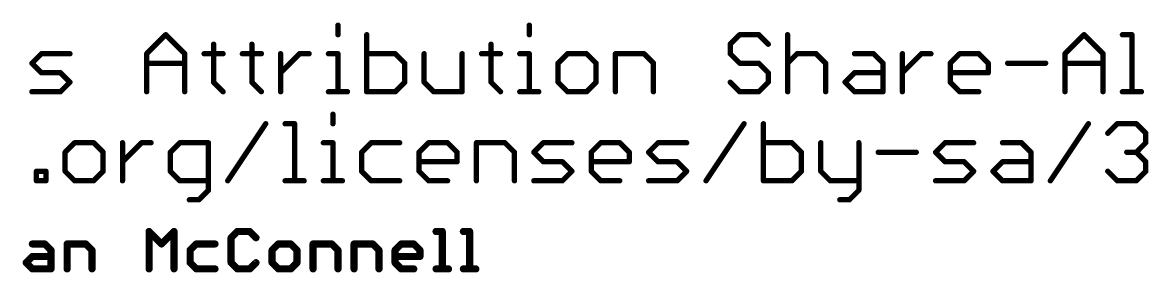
# Model space of a CAD drawing. Extents: x -29 to 78, y -15 to 21.
# Drawn here: x 23.53 to 55.65, y -13.97 to -6.84 of the extents above; entities that cross this region are included whole.
import ezdxf

# ---------------------------------------------------------------- set-up
doc = ezdxf.new("R2010")
doc.units = 0
doc.layers.add('27', color=253, linetype='CONTINUOUS')

msp = doc.modelspace()

# ---------------------------------------------------------------- linework, layer by layer
at = {"layer": '27'}
for points, const_width in [([(32.5307, -6.9156), (32.5307, -7.1868)], 0.1524), ([(37.9879, -6.9156), (37.9879, -7.1868)], 0.1524), ([(27.0752, -7.7291), (27.6176, -7.1868)], 0.1524), ([(27.6176, -7.1868), (28.1599, -7.7291)], 0.1524), ([(28.9836, -7.458), (28.9836, -8.5426)], 0.1524), ([(30.075, -7.458), (30.075, -8.5426)], 0.1524), ([(33.351, -7.1868), (33.351, -8.8138)], 0.1524), ([(36.8965, -7.458), (36.8965, -8.5426)], 0.1524), ([(43.9908, -7.1868), (43.7197, -7.458)], 0.1524), ([(43.7197, -7.458), (43.7197, -7.7291)], 0.1524), ([(44.5331, -7.1868), (43.9908, -7.1868)], 0.1524), ([(44.8043, -7.458), (44.5331, -7.1868)], 0.1524), ([(45.3568, -7.1868), (45.3568, -8.8138)], 0.1524), ([(53.2697, -7.7291), (53.8121, -7.1868)], 0.1524), ([(53.8121, -7.1868), (54.3544, -7.7291)], 0.1524), ([(54.9069, -7.1868), (55.1781, -7.1868)], 0.1524), ([(55.1781, -7.1868), (55.1781, -8.8138)], 0.1524), ([(23.8009, -8.0003), (24.0721, -7.7291)], 0.1524), ([(24.0721, -7.7291), (24.8856, -7.7291)], 0.1524), ([(27.0752, -8.8138), (27.0752, -7.7291)], 0.1524), ([(28.1599, -7.7291), (28.1599, -8.8138)], 0.1524), ([(28.7124, -7.7291), (29.2547, -7.7291)], 0.1524), ([(29.8038, -7.7291), (30.3462, -7.7291)], 0.1524), ([(30.8953, -8.8138), (30.8953, -7.7291)], 0.1524), ([(30.8953, -8.2715), (31.4376, -7.7291)], 0.1524), ([(31.4376, -7.7291), (31.7088, -7.7291)], 0.1524), ([(32.2596, -7.7291), (32.5307, -7.7291)], 0.1524), ([(32.5307, -7.7291), (32.5307, -8.8138)], 0.1524), ([(34.1645, -7.7291), (33.351, -7.7291)], 0.1524), ([(34.4357, -8.0003), (34.1645, -7.7291)], 0.1524), ([(34.9882, -7.7291), (34.9882, -8.5426)], 0.1524), ([(36.0728, -8.8138), (36.0728, -7.7291)], 0.1524), ([(36.6253, -7.7291), (37.1676, -7.7291)], 0.1524), ([(37.7167, -7.7291), (37.9879, -7.7291)], 0.1524), ([(37.9879, -7.7291), (37.9879, -8.8138)], 0.1524), ([(39.0793, -7.7291), (38.8082, -8.0003)], 0.1524), ([(39.6217, -7.7291), (39.0793, -7.7291)], 0.1524), ([(39.8928, -8.0003), (39.6217, -7.7291)], 0.1524), ([(40.4453, -8.8138), (40.4453, -7.7291)], 0.1524), ([(40.4453, -7.7291), (41.2588, -7.7291)], 0.1524), ([(41.2588, -7.7291), (41.53, -8.0003)], 0.1524), ([(43.7197, -7.7291), (43.9908, -8.0003)], 0.1524), ([(45.3568, -8.0003), (45.628, -7.7291)], 0.1524), ([(45.628, -7.7291), (46.1703, -7.7291)], 0.1524), ([(46.1703, -7.7291), (46.4415, -8.0003)], 0.1524), ([(47.2651, -7.7291), (47.8075, -7.7291)], 0.1524), ([(47.8075, -7.7291), (48.0786, -8.0003)], 0.1524), ([(48.6311, -8.8138), (48.6311, -7.7291)], 0.1524), ([(48.6311, -8.2715), (49.1735, -7.7291)], 0.1524), ([(49.1735, -7.7291), (49.4446, -7.7291)], 0.1524), ([(49.9954, -8.0003), (50.2666, -7.7291)], 0.1524), ([(50.2666, -7.7291), (50.8089, -7.7291)], 0.1524), ([(50.8089, -7.7291), (51.0801, -8.0003)], 0.1524), ([(53.2697, -8.8138), (53.2697, -7.7291)], 0.1524), ([(54.3544, -7.7291), (54.3544, -8.8138)], 0.1524), ([(24.0721, -8.2715), (23.8009, -8.0003)], 0.1524), ([(27.0752, -8.0003), (28.1599, -8.0003)], 0.1524), ([(34.4357, -8.5426), (34.4357, -8.0003)], 0.1524), ([(38.8082, -8.0003), (38.8082, -8.5426)], 0.1524), ([(39.8928, -8.5426), (39.8928, -8.0003)], 0.1524), ([(41.53, -8.0003), (41.53, -8.8138)], 0.1524), ([(43.9908, -8.0003), (44.5331, -8.0003)], 0.1524), ([(44.5331, -8.0003), (44.8043, -8.2715)], 0.1524), ([(46.4415, -8.0003), (46.4415, -8.8138)], 0.1524), ([(48.0786, -8.0003), (48.0786, -8.8138)], 0.1524), ([(49.9954, -8.5426), (49.9954, -8.0003)], 0.1524), ([(51.0801, -8.0003), (51.0801, -8.2715)], 0.1524), ([(51.6326, -8.0003), (52.7172, -8.0003)], 0.1524), ([(53.2697, -8.0003), (54.3544, -8.0003)], 0.1524), ([(24.6144, -8.2715), (24.0721, -8.2715)], 0.1524), ([(24.8856, -8.5426), (24.6144, -8.2715)], 0.1524), ([(44.8043, -8.2715), (44.8043, -8.5426)], 0.1524), ([(46.994, -8.5426), (47.2651, -8.2715)], 0.1524), ([(47.2651, -8.2715), (48.0786, -8.2715)], 0.1524), ([(51.0801, -8.2715), (49.9954, -8.2715)], 0.1524), ([(24.6144, -8.8138), (24.8856, -8.5426)], 0.1524), ([(28.9836, -8.5426), (29.2547, -8.8138)], 0.1524), ([(30.075, -8.5426), (30.3462, -8.8138)], 0.1524), ([(34.1645, -8.8138), (34.4357, -8.5426)], 0.1524), ([(34.9882, -8.5426), (35.2593, -8.8138)], 0.1524), ([(36.8965, -8.5426), (37.1676, -8.8138)], 0.1524), ([(38.8082, -8.5426), (39.0793, -8.8138)], 0.1524), ([(39.6217, -8.8138), (39.8928, -8.5426)], 0.1524), ([(43.9908, -8.8138), (43.7197, -8.5426)], 0.1524), ([(44.8043, -8.5426), (44.5331, -8.8138)], 0.1524), ([(47.2651, -8.8138), (46.994, -8.5426)], 0.1524), ([(50.2666, -8.8138), (49.9954, -8.5426)], 0.1524), ([(23.8009, -8.8138), (24.6144, -8.8138)], 0.1524), ([(32.2596, -8.8138), (32.8019, -8.8138)], 0.1524), ([(33.351, -8.8138), (34.1645, -8.8138)], 0.1524), ([(35.2593, -8.8138), (36.0728, -8.8138)], 0.1524), ([(37.7167, -8.8138), (38.2591, -8.8138)], 0.1524), ([(39.0793, -8.8138), (39.6217, -8.8138)], 0.1524), ([(44.5331, -8.8138), (43.9908, -8.8138)], 0.1524), ([(48.0786, -8.8138), (47.2651, -8.8138)], 0.1524), ([(50.8089, -8.8138), (50.2666, -8.8138)], 0.1524), ([(54.9069, -8.8138), (55.4492, -8.8138)], 0.1524), ([(32.3863, -9.4556), (32.3863, -9.7268)], 0.1524), ([(29.3865, -11.3538), (30.4712, -9.7268)], 0.1524), ([(31.0237, -9.7268), (31.2948, -9.7268)], 0.1524), ([(31.2948, -9.7268), (31.2948, -11.3538)], 0.1524), ([(43.0295, -11.3538), (44.1141, -9.7268)], 0.1524), ([(44.6666, -9.7268), (44.6666, -11.3538)], 0.1524), ([(52.8524, -11.3538), (53.9371, -9.7268)], 0.1524), ([(54.4896, -9.998), (54.7607, -9.7268)], 0.1524), ([(54.7607, -9.7268), (55.3031, -9.7268)], 0.1524), ([(55.3031, -9.7268), (55.5742, -9.998)], 0.1524), ([(55.5742, -9.998), (55.5742, -10.2691)], 0.1524), ([(25.0191, -10.2691), (24.7479, -10.5403)], 0.1524), ([(25.5614, -10.2691), (25.0191, -10.2691)], 0.1524), ([(25.8326, -10.5403), (25.5614, -10.2691)], 0.1524), ([(26.3851, -11.3538), (26.3851, -10.2691)], 0.1524), ([(26.3851, -10.8115), (26.9274, -10.2691)], 0.1524), ([(26.9274, -10.2691), (27.1986, -10.2691)], 0.1524), ([(28.0205, -10.2691), (27.7494, -10.5403)], 0.1524), ([(28.834, -10.2691), (28.0205, -10.2691)], 0.1524), ([(28.834, -11.625), (28.834, -10.2691)], 0.1524), ([(32.1151, -10.2691), (32.3863, -10.2691)], 0.1524), ([(32.3863, -10.2691), (32.3863, -11.3538)], 0.1524), ([(33.4777, -10.2691), (33.2065, -10.5403)], 0.1524), ([(34.2912, -10.2691), (33.4777, -10.2691)], 0.1524), ([(34.8437, -10.5403), (35.1149, -10.2691)], 0.1524), ([(35.1149, -10.2691), (35.6572, -10.2691)], 0.1524), ([(35.6572, -10.2691), (35.9284, -10.5403)], 0.1524), ([(36.4809, -11.3538), (36.4809, -10.2691)], 0.1524), ([(36.4809, -10.2691), (37.2944, -10.2691)], 0.1524), ([(37.2944, -10.2691), (37.5655, -10.5403)], 0.1524), ([(38.118, -10.5403), (38.3892, -10.2691)], 0.1524), ([(38.3892, -10.2691), (39.2027, -10.2691)], 0.1524), ([(39.7552, -10.5403), (40.0263, -10.2691)], 0.1524), ([(40.0263, -10.2691), (40.5687, -10.2691)], 0.1524), ([(40.5687, -10.2691), (40.8398, -10.5403)], 0.1524), ([(41.3923, -10.5403), (41.6635, -10.2691)], 0.1524), ([(41.6635, -10.2691), (42.477, -10.2691)], 0.1524), ([(45.4801, -10.2691), (44.6666, -10.2691)], 0.1524), ([(45.7513, -10.5403), (45.4801, -10.2691)], 0.1524), ([(46.3038, -10.2691), (46.3038, -11.0826)], 0.1524), ([(47.3885, -10.2691), (47.3885, -11.625)], 0.1524), ([(49.5781, -10.5403), (49.8493, -10.2691)], 0.1524), ([(49.8493, -10.2691), (50.6628, -10.2691)], 0.1524), ([(51.4864, -10.2691), (52.0288, -10.2691)], 0.1524), ([(52.0288, -10.2691), (52.2999, -10.5403)], 0.1524), ([(55.5742, -10.2691), (55.3031, -10.5403)], 0.1524), ([(24.7479, -10.5403), (24.7479, -11.0826)], 0.1524), ([(25.8326, -11.0826), (25.8326, -10.5403)], 0.1524), ([(27.7494, -10.5403), (27.7494, -11.0826)], 0.1524), ([(33.2065, -10.5403), (33.2065, -11.0826)], 0.1524), ([(34.8437, -11.0826), (34.8437, -10.5403)], 0.1524), ([(35.9284, -10.5403), (35.9284, -10.8115)], 0.1524), ([(37.5655, -10.5403), (37.5655, -11.3538)], 0.1524), ([(38.3892, -10.8115), (38.118, -10.5403)], 0.1524), ([(39.7552, -11.0826), (39.7552, -10.5403)], 0.1524), ([(40.8398, -10.5403), (40.8398, -10.8115)], 0.1524), ([(41.6635, -10.8115), (41.3923, -10.5403)], 0.1524), ([(45.7513, -11.0826), (45.7513, -10.5403)], 0.1524), ([(47.941, -10.5403), (49.0256, -10.5403)], 0.1524), ([(49.8493, -10.8115), (49.5781, -10.5403)], 0.1524), ([(52.2999, -10.5403), (52.2999, -11.3538)], 0.1524), ([(55.3031, -10.5403), (55.0319, -10.5403)], 0.1524), ([(55.3031, -10.5403), (55.5742, -10.8115)], 0.1524), ([(35.9284, -10.8115), (34.8437, -10.8115)], 0.1524), ([(38.9315, -10.8115), (38.3892, -10.8115)], 0.1524), ([(39.2027, -11.0826), (38.9315, -10.8115)], 0.1524), ([(40.8398, -10.8115), (39.7552, -10.8115)], 0.1524), ([(42.2058, -10.8115), (41.6635, -10.8115)], 0.1524), ([(42.477, -11.0826), (42.2058, -10.8115)], 0.1524), ([(50.3916, -10.8115), (49.8493, -10.8115)], 0.1524), ([(50.6628, -11.0826), (50.3916, -10.8115)], 0.1524), ([(51.2153, -11.0826), (51.4864, -10.8115)], 0.1524), ([(51.4864, -10.8115), (52.2999, -10.8115)], 0.1524), ([(55.5742, -10.8115), (55.5742, -11.0826)], 0.1524), ([(23.9293, -11.3538), (23.9293, -11.0826)], 0.1524), ([(23.9293, -11.0826), (24.2005, -11.0826)], 0.1524), ([(24.2005, -11.0826), (24.2005, -11.3538)], 0.1524), ([(24.7479, -11.0826), (25.0191, -11.3538)], 0.1524), ([(25.5614, -11.3538), (25.8326, -11.0826)], 0.1524), ([(27.7494, -11.0826), (28.0205, -11.3538)], 0.1524), ([(33.2065, -11.0826), (33.4777, -11.3538)], 0.1524), ([(35.1149, -11.3538), (34.8437, -11.0826)], 0.1524), ([(38.9315, -11.3538), (39.2027, -11.0826)], 0.1524), ([(40.0263, -11.3538), (39.7552, -11.0826)], 0.1524), ([(42.2058, -11.3538), (42.477, -11.0826)], 0.1524), ([(45.4801, -11.3538), (45.7513, -11.0826)], 0.1524), ([(46.3038, -11.0826), (46.575, -11.3538)], 0.1524), ([(50.3916, -11.3538), (50.6628, -11.0826)], 0.1524), ([(51.4864, -11.3538), (51.2153, -11.0826)], 0.1524), ([(54.7607, -11.3538), (54.4896, -11.0826)], 0.1524), ([(55.5742, -11.0826), (55.3031, -11.3538)], 0.1524), ([(24.2005, -11.3538), (23.9293, -11.3538)], 0.1524), ([(25.0191, -11.3538), (25.5614, -11.3538)], 0.1524), ([(28.0205, -11.3538), (28.834, -11.3538)], 0.1524), ([(28.5629, -11.8961), (28.834, -11.625)], 0.1524), ([(31.0237, -11.3538), (31.566, -11.3538)], 0.1524), ([(32.1151, -11.3538), (32.6574, -11.3538)], 0.1524), ([(33.4777, -11.3538), (34.2912, -11.3538)], 0.1524), ([(35.6572, -11.3538), (35.1149, -11.3538)], 0.1524), ([(38.118, -11.3538), (38.9315, -11.3538)], 0.1524), ([(40.5687, -11.3538), (40.0263, -11.3538)], 0.1524), ([(41.3923, -11.3538), (42.2058, -11.3538)], 0.1524), ([(44.6666, -11.3538), (45.4801, -11.3538)], 0.1524), ([(46.575, -11.3538), (47.3885, -11.3538)], 0.1524), ([(47.3885, -11.625), (47.1173, -11.8961)], 0.1524), ([(49.5781, -11.3538), (50.3916, -11.3538)], 0.1524), ([(52.2999, -11.3538), (51.4864, -11.3538)], 0.1524), ([(55.3031, -11.3538), (54.7607, -11.3538)], 0.1524), ([(28.2917, -11.8961), (28.5629, -11.8961)], 0.1524), ([(47.1173, -11.8961), (46.8461, -11.8961)], 0.1524), ([(27.1425, -13.8684), (27.1425, -12.8007)], 0.2032), ([(27.1425, -12.8007), (27.4984, -13.1566)], 0.2032), ([(27.4984, -13.1566), (27.8543, -12.8007)], 0.2032), ([(27.8543, -12.8007), (27.8543, -13.8684)], 0.2032), ([(29.6592, -12.8007), (29.4813, -12.9786)], 0.2032), ([(30.0151, -12.8007), (29.6592, -12.8007)], 0.2032), ([(30.1931, -12.9786), (30.0151, -12.8007)], 0.2032), ([(35.3283, -12.8007), (35.5062, -12.8007)], 0.2032), ([(35.5062, -12.8007), (35.5062, -13.8684)], 0.2032), ([(36.1079, -12.8007), (36.2858, -12.8007)], 0.2032), ([(36.2858, -12.8007), (36.2858, -13.8684)], 0.2032), ([(23.8122, -13.1566), (24.1681, -13.1566)], 0.2032), ([(24.1681, -13.1566), (24.3461, -13.3345)], 0.2032), ([(24.8037, -13.8684), (24.8037, -13.1566)], 0.2032), ([(24.8037, -13.1566), (25.3375, -13.1566)], 0.2032), ([(25.3375, -13.1566), (25.5155, -13.3345)], 0.2032), ([(28.4898, -13.1566), (28.3119, -13.3345)], 0.2032), ([(29.0237, -13.1566), (28.4898, -13.1566)], 0.2032), ([(29.4813, -12.9786), (29.4813, -13.6905)], 0.2032), ([(30.8286, -13.1566), (30.6507, -13.3345)], 0.2032), ([(31.1845, -13.1566), (30.8286, -13.1566)], 0.2032), ([(31.3625, -13.3345), (31.1845, -13.1566)], 0.2032), ([(31.8201, -13.8684), (31.8201, -13.1566)], 0.2032), ([(31.8201, -13.1566), (32.3539, -13.1566)], 0.2032), ([(32.3539, -13.1566), (32.5319, -13.3345)], 0.2032), ([(32.9895, -13.8684), (32.9895, -13.1566)], 0.2032), ([(32.9895, -13.1566), (33.5233, -13.1566)], 0.2032), ([(33.5233, -13.1566), (33.7013, -13.3345)], 0.2032), ([(34.1589, -13.3345), (34.3368, -13.1566)], 0.2032), ([(34.3368, -13.1566), (34.6927, -13.1566)], 0.2032), ([(34.6927, -13.1566), (34.8707, -13.3345)], 0.2032), ([(23.6343, -13.6905), (23.8122, -13.5125)], 0.2032), ([(23.8122, -13.5125), (24.3461, -13.5125)], 0.2032), ([(24.3461, -13.3345), (24.3461, -13.8684)], 0.2032), ([(25.5155, -13.3345), (25.5155, -13.8684)], 0.2032), ([(28.3119, -13.3345), (28.3119, -13.6905)], 0.2032), ([(30.6507, -13.3345), (30.6507, -13.6905)], 0.2032), ([(31.3625, -13.6905), (31.3625, -13.3345)], 0.2032), ([(32.5319, -13.3345), (32.5319, -13.8684)], 0.2032), ([(33.7013, -13.3345), (33.7013, -13.8684)], 0.2032), ([(34.1589, -13.6905), (34.1589, -13.3345)], 0.2032), ([(34.8707, -13.5125), (34.1589, -13.5125)], 0.2032), ([(34.8707, -13.3345), (34.8707, -13.5125)], 0.2032), ([(23.8122, -13.8684), (23.6343, -13.6905)], 0.2032), ([(24.3461, -13.8684), (23.8122, -13.8684)], 0.2032), ([(28.3119, -13.6905), (28.4898, -13.8684)], 0.2032), ([(28.4898, -13.8684), (29.0237, -13.8684)], 0.2032), ([(29.4813, -13.6905), (29.6592, -13.8684)], 0.2032), ([(29.6592, -13.8684), (30.0151, -13.8684)], 0.2032), ([(30.0151, -13.8684), (30.1931, -13.6905)], 0.2032), ([(30.6507, -13.6905), (30.8286, -13.8684)], 0.2032), ([(30.8286, -13.8684), (31.1845, -13.8684)], 0.2032), ([(31.1845, -13.8684), (31.3625, -13.6905)], 0.2032), ([(34.3368, -13.8684), (34.1589, -13.6905)], 0.2032), ([(34.6927, -13.8684), (34.3368, -13.8684)], 0.2032), ([(35.3283, -13.8684), (35.6842, -13.8684)], 0.2032), ([(36.1079, -13.8684), (36.4638, -13.8684)], 0.2032)]:
    msp.add_lwpolyline(points, dxfattribs=dict(at, const_width=const_width))
for points, const_width in [([(32.5688, -6.9156, 1), (32.4926, -6.9156)], 0.0762), ([(38.026, -6.9156, 1), (37.9498, -6.9156)], 0.0762), ([(27.6445, -7.1599, 1), (27.5906, -7.2138)], 0.0762), ([(27.6445, -7.2138, 1), (27.5906, -7.1599)], 0.0762), ([(29.0217, -7.458, 1), (28.9455, -7.458)], 0.0762), ([(30.1131, -7.458, 1), (30.0369, -7.458)], 0.0762), ([(32.4926, -7.1868, 1), (32.5688, -7.1868)], 0.0762), ([(33.3891, -7.1868, 1), (33.3129, -7.1868)], 0.0762), ([(36.9346, -7.458, 1), (36.8584, -7.458)], 0.0762), ([(37.9498, -7.1868, 1), (38.026, -7.1868)], 0.0762), ([(43.7578, -7.458, 1), (43.6816, -7.458)], 0.0762), ([(43.9908, -7.1487, 1), (43.9908, -7.2249)], 0.0762), ([(44.0178, -7.2138, 1), (43.9639, -7.1599)], 0.0762), ([(44.5601, -7.1599, 1), (44.5062, -7.2138)], 0.0762), ([(44.5331, -7.2249, 1), (44.5331, -7.1487)], 0.0762), ([(45.3949, -7.1868, 1), (45.3187, -7.1868)], 0.0762), ([(53.839, -7.1599, 1), (53.7851, -7.2138)], 0.0762), ([(53.839, -7.2138, 1), (53.7851, -7.1599)], 0.0762), ([(54.9069, -7.1487, 1), (54.9069, -7.2249)], 0.0762), ([(55.2162, -7.1868, 1), (55.14, -7.1868)], 0.0762), ([(55.1781, -7.2249, 1), (55.1781, -7.1487)], 0.0762), ([(24.0721, -7.691, 1), (24.0721, -7.7672)], 0.0762), ([(24.099, -7.7561, 1), (24.0451, -7.7022)], 0.0762), ([(24.8856, -7.7672, 1), (24.8856, -7.691)], 0.0762), ([(27.1133, -7.7291, 1), (27.0371, -7.7291)], 0.0762), ([(27.0483, -7.7022, 1), (27.1022, -7.7561)], 0.0762), ([(28.198, -7.7291, 1), (28.1218, -7.7291)], 0.0762), ([(28.1329, -7.7561, 1), (28.1868, -7.7022)], 0.0762), ([(28.7124, -7.691, 1), (28.7124, -7.7672)], 0.0762), ([(29.2547, -7.7672, 1), (29.2547, -7.691)], 0.0762), ([(29.8038, -7.691, 1), (29.8038, -7.7672)], 0.0762), ([(30.3462, -7.7672, 1), (30.3462, -7.691)], 0.0762), ([(30.9334, -7.7291, 1), (30.8572, -7.7291)], 0.0762), ([(31.4376, -7.691, 1), (31.4376, -7.7672)], 0.0762), ([(31.4645, -7.7561, 1), (31.4106, -7.7022)], 0.0762), ([(31.7088, -7.7672, 1), (31.7088, -7.691)], 0.0762), ([(32.2596, -7.691, 1), (32.2596, -7.7672)], 0.0762), ([(32.5688, -7.7291, 1), (32.4926, -7.7291)], 0.0762), ([(32.5307, -7.7672, 1), (32.5307, -7.691)], 0.0762), ([(33.351, -7.691, 1), (33.351, -7.7672)], 0.0762), ([(34.1914, -7.7022, 1), (34.1375, -7.7561)], 0.0762), ([(34.1645, -7.7672, 1), (34.1645, -7.691)], 0.0762), ([(35.0263, -7.7291, 1), (34.9501, -7.7291)], 0.0762), ([(36.1109, -7.7291, 1), (36.0347, -7.7291)], 0.0762), ([(36.6253, -7.691, 1), (36.6253, -7.7672)], 0.0762), ([(37.1676, -7.7672, 1), (37.1676, -7.691)], 0.0762), ([(37.7167, -7.691, 1), (37.7167, -7.7672)], 0.0762), ([(38.026, -7.7291, 1), (37.9498, -7.7291)], 0.0762), ([(37.9879, -7.7672, 1), (37.9879, -7.691)], 0.0762), ([(39.0793, -7.691, 1), (39.0793, -7.7672)], 0.0762), ([(39.1063, -7.7561, 1), (39.0524, -7.7022)], 0.0762), ([(39.6486, -7.7022, 1), (39.5947, -7.7561)], 0.0762), ([(39.6217, -7.7672, 1), (39.6217, -7.691)], 0.0762), ([(40.4834, -7.7291, 1), (40.4072, -7.7291)], 0.0762), ([(40.4453, -7.691, 1), (40.4453, -7.7672)], 0.0762), ([(41.2858, -7.7022, 1), (41.2319, -7.7561)], 0.0762), ([(41.2588, -7.7672, 1), (41.2588, -7.691)], 0.0762), ([(43.6927, -7.431, 1), (43.7466, -7.4849)], 0.0762), ([(43.7466, -7.7022, 1), (43.6927, -7.7561)], 0.0762), ([(43.6816, -7.7291, 1), (43.7578, -7.7291)], 0.0762), ([(44.7774, -7.4849, 1), (44.8313, -7.431)], 0.0762), ([(45.628, -7.691, 1), (45.628, -7.7672)], 0.0762), ([(45.6549, -7.7561, 1), (45.601, -7.7022)], 0.0762), ([(46.1972, -7.7022, 1), (46.1434, -7.7561)], 0.0762), ([(46.1703, -7.7672, 1), (46.1703, -7.691)], 0.0762), ([(47.2651, -7.691, 1), (47.2651, -7.7672)], 0.0762), ([(47.8344, -7.7022, 1), (47.7805, -7.7561)], 0.0762), ([(47.8075, -7.7672, 1), (47.8075, -7.691)], 0.0762), ([(48.6692, -7.7291, 1), (48.593, -7.7291)], 0.0762), ([(49.1735, -7.691, 1), (49.1735, -7.7672)], 0.0762), ([(49.2004, -7.7561, 1), (49.1465, -7.7022)], 0.0762), ([(49.4446, -7.7672, 1), (49.4446, -7.691)], 0.0762), ([(50.2666, -7.691, 1), (50.2666, -7.7672)], 0.0762), ([(50.2935, -7.7561, 1), (50.2396, -7.7022)], 0.0762), ([(50.8359, -7.7022, 1), (50.782, -7.7561)], 0.0762), ([(50.8089, -7.7672, 1), (50.8089, -7.691)], 0.0762), ([(53.3078, -7.7291, 1), (53.2316, -7.7291)], 0.0762), ([(53.2428, -7.7022, 1), (53.2967, -7.7561)], 0.0762), ([(54.3925, -7.7291, 1), (54.3163, -7.7291)], 0.0762), ([(54.3274, -7.7561, 1), (54.3813, -7.7022)], 0.0762), ([(23.8279, -7.9734, 1), (23.774, -8.0272)], 0.0762), ([(23.774, -7.9734, 1), (23.8279, -8.0272)], 0.0762), ([(27.0752, -7.9622, 1), (27.0752, -8.0384)], 0.0762), ([(28.1599, -8.0384, 1), (28.1599, -7.9622)], 0.0762), ([(34.4738, -8.0003, 1), (34.3976, -8.0003)], 0.0762), ([(34.4087, -8.0272, 1), (34.4626, -7.9734)], 0.0762), ([(38.8463, -8.0003, 1), (38.7701, -8.0003)], 0.0762), ([(38.7812, -7.9734, 1), (38.8351, -8.0272)], 0.0762), ([(39.9309, -8.0003, 1), (39.8547, -8.0003)], 0.0762), ([(39.8659, -8.0272, 1), (39.9198, -7.9734)], 0.0762), ([(41.5681, -8.0003, 1), (41.4919, -8.0003)], 0.0762), ([(41.5031, -8.0272, 1), (41.5569, -7.9734)], 0.0762), ([(43.9908, -7.9622, 1), (43.9908, -8.0384)], 0.0762), ([(43.9639, -8.0272, 1), (44.0178, -7.9734)], 0.0762), ([(44.5601, -7.9734, 1), (44.5062, -8.0272)], 0.0762), ([(44.5331, -8.0384, 1), (44.5331, -7.9622)], 0.0762), ([(45.3299, -7.9734, 1), (45.3838, -8.0272)], 0.0762), ([(46.4796, -8.0003, 1), (46.4034, -8.0003)], 0.0762), ([(46.4145, -8.0272, 1), (46.4684, -7.9734)], 0.0762), ([(48.1167, -8.0003, 1), (48.0405, -8.0003)], 0.0762), ([(48.0517, -8.0272, 1), (48.1056, -7.9734)], 0.0762), ([(50.0335, -8.0003, 1), (49.9573, -8.0003)], 0.0762), ([(49.9685, -7.9734, 1), (50.0224, -8.0272)], 0.0762), ([(51.1182, -8.0003, 1), (51.042, -8.0003)], 0.0762), ([(51.0531, -8.0272, 1), (51.107, -7.9734)], 0.0762), ([(51.6326, -7.9622, 1), (51.6326, -8.0384)], 0.0762), ([(52.7172, -8.0384, 1), (52.7172, -7.9622)], 0.0762), ([(53.2697, -7.9622, 1), (53.2697, -8.0384)], 0.0762), ([(54.3544, -8.0384, 1), (54.3544, -7.9622)], 0.0762), ([(24.0721, -8.2334, 1), (24.0721, -8.3096)], 0.0762), ([(24.0451, -8.2984, 1), (24.099, -8.2445)], 0.0762), ([(24.6414, -8.2445, 1), (24.5875, -8.2984)], 0.0762), ([(24.6144, -8.3096, 1), (24.6144, -8.2334)], 0.0762), ([(30.8683, -8.2445, 1), (30.9222, -8.2984)], 0.0762), ([(44.8424, -8.2715, 1), (44.7662, -8.2715)], 0.0762), ([(44.7774, -8.2984, 1), (44.8313, -8.2445)], 0.0762), ([(47.2651, -8.2334, 1), (47.2651, -8.3096)], 0.0762), ([(47.2921, -8.2984, 1), (47.2382, -8.2445)], 0.0762), ([(48.0786, -8.3096, 1), (48.0786, -8.2334)], 0.0762), ([(48.6042, -8.2445, 1), (48.6581, -8.2984)], 0.0762), ([(49.9954, -8.2334, 1), (49.9954, -8.3096)], 0.0762), ([(51.042, -8.2715, 1), (51.1182, -8.2715)], 0.0762), ([(51.0801, -8.3096, 1), (51.0801, -8.2334)], 0.0762), ([(24.9125, -8.5696, 1), (24.8586, -8.5157)], 0.0762), ([(24.8586, -8.5696, 1), (24.9125, -8.5157)], 0.0762), ([(29.0105, -8.5157, 1), (28.9566, -8.5696)], 0.0762), ([(28.9455, -8.5426, 1), (29.0217, -8.5426)], 0.0762), ([(30.1019, -8.5157, 1), (30.048, -8.5696)], 0.0762), ([(30.0369, -8.5426, 1), (30.1131, -8.5426)], 0.0762), ([(34.3976, -8.5426, 1), (34.4738, -8.5426)], 0.0762), ([(34.4626, -8.5696, 1), (34.4087, -8.5157)], 0.0762), ([(35.0151, -8.5157, 1), (34.9612, -8.5696)], 0.0762), ([(34.9501, -8.5426, 1), (35.0263, -8.5426)], 0.0762), ([(36.9234, -8.5157, 1), (36.8695, -8.5696)], 0.0762), ([(36.8584, -8.5426, 1), (36.9346, -8.5426)], 0.0762), ([(38.8351, -8.5157, 1), (38.7812, -8.5696)], 0.0762), ([(38.7701, -8.5426, 1), (38.8463, -8.5426)], 0.0762), ([(39.8547, -8.5426, 1), (39.9309, -8.5426)], 0.0762), ([(39.9198, -8.5696, 1), (39.8659, -8.5157)], 0.0762), ([(43.7466, -8.5157, 1), (43.6927, -8.5696)], 0.0762), ([(44.7662, -8.5426, 1), (44.8424, -8.5426)], 0.0762), ([(44.8313, -8.5696, 1), (44.7774, -8.5157)], 0.0762), ([(47.0209, -8.5157, 1), (46.967, -8.5696)], 0.0762), ([(46.967, -8.5157, 1), (47.0209, -8.5696)], 0.0762), ([(50.0224, -8.5157, 1), (49.9685, -8.5696)], 0.0762), ([(49.9573, -8.5426, 1), (50.0335, -8.5426)], 0.0762), ([(23.8009, -8.7757, 1), (23.8009, -8.8519)], 0.0762), ([(24.5875, -8.7869, 1), (24.6414, -8.8407)], 0.0762), ([(24.6144, -8.8519, 1), (24.6144, -8.7757)], 0.0762), ([(27.0371, -8.8138, 1), (27.1133, -8.8138)], 0.0762), ([(28.1218, -8.8138, 1), (28.198, -8.8138)], 0.0762), ([(29.2278, -8.8407, 1), (29.2817, -8.7869)], 0.0762), ([(30.3192, -8.8407, 1), (30.3731, -8.7869)], 0.0762), ([(30.8572, -8.8138, 1), (30.9334, -8.8138)], 0.0762), ([(32.2596, -8.7757, 1), (32.2596, -8.8519)], 0.0762), ([(32.4926, -8.8138, 1), (32.5688, -8.8138)], 0.0762), ([(32.8019, -8.8519, 1), (32.8019, -8.7757)], 0.0762), ([(33.351, -8.7757, 1), (33.351, -8.8519)], 0.0762), ([(33.3129, -8.8138, 1), (33.3891, -8.8138)], 0.0762), ([(34.1376, -8.7869, 1), (34.1914, -8.8407)], 0.0762), ([(34.1645, -8.8519, 1), (34.1645, -8.7757)], 0.0762), ([(35.2593, -8.7757, 1), (35.2593, -8.8519)], 0.0762), ([(35.2324, -8.8407, 1), (35.2863, -8.7869)], 0.0762), ([(36.0347, -8.8138, 1), (36.1109, -8.8138)], 0.0762), ([(36.0728, -8.8519, 1), (36.0728, -8.7757)], 0.0762), ([(37.1407, -8.8407, 1), (37.1946, -8.7869)], 0.0762), ([(37.7167, -8.7757, 1), (37.7167, -8.8519)], 0.0762), ([(37.9498, -8.8138, 1), (38.026, -8.8138)], 0.0762), ([(38.2591, -8.8519, 1), (38.2591, -8.7757)], 0.0762), ([(39.0793, -8.7757, 1), (39.0793, -8.8519)], 0.0762), ([(39.0524, -8.8407, 1), (39.1063, -8.7869)], 0.0762), ([(39.5947, -8.7869, 1), (39.6486, -8.8407)], 0.0762), ([(39.6217, -8.8519, 1), (39.6217, -8.7757)], 0.0762), ([(40.4072, -8.8138, 1), (40.4834, -8.8138)], 0.0762), ([(41.4919, -8.8138, 1), (41.5681, -8.8138)], 0.0762), ([(43.9908, -8.7757, 1), (43.9908, -8.8519)], 0.0762), ([(43.9639, -8.8407, 1), (44.0178, -8.7869)], 0.0762), ([(44.5062, -8.7869, 1), (44.5601, -8.8407)], 0.0762), ([(44.5331, -8.8519, 1), (44.5331, -8.7757)], 0.0762), ([(45.3187, -8.8138, 1), (45.3949, -8.8138)], 0.0762), ([(46.4034, -8.8138, 1), (46.4796, -8.8138)], 0.0762), ([(47.2651, -8.7757, 1), (47.2651, -8.8519)], 0.0762), ([(47.2382, -8.8407, 1), (47.2921, -8.7869)], 0.0762), ([(48.0405, -8.8138, 1), (48.1167, -8.8138)], 0.0762), ([(48.0786, -8.8519, 1), (48.0786, -8.7757)], 0.0762), ([(48.593, -8.8138, 1), (48.6692, -8.8138)], 0.0762), ([(50.2666, -8.7757, 1), (50.2666, -8.8519)], 0.0762), ([(50.2396, -8.8407, 1), (50.2935, -8.7869)], 0.0762), ([(50.8089, -8.8519, 1), (50.8089, -8.7757)], 0.0762), ([(53.2316, -8.8138, 1), (53.3078, -8.8138)], 0.0762), ([(54.3163, -8.8138, 1), (54.3925, -8.8138)], 0.0762), ([(54.9069, -8.7757, 1), (54.9069, -8.8519)], 0.0762), ([(55.14, -8.8138, 1), (55.2162, -8.8138)], 0.0762), ([(55.4492, -8.8519, 1), (55.4492, -8.7757)], 0.0762), ([(32.4244, -9.4556, 1), (32.3482, -9.4556)], 0.0762), ([(30.5029, -9.7479, 1), (30.4395, -9.7057)], 0.0762), ([(31.0237, -9.6887, 1), (31.0237, -9.7649)], 0.0762), ([(31.3329, -9.7268, 1), (31.2567, -9.7268)], 0.0762), ([(31.2948, -9.7649, 1), (31.2948, -9.6887)], 0.0762), ([(32.3482, -9.7268, 1), (32.4244, -9.7268)], 0.0762), ([(44.1458, -9.7479, 1), (44.0824, -9.7057)], 0.0762), ([(44.7047, -9.7268, 1), (44.6285, -9.7268)], 0.0762), ([(53.9688, -9.7479, 1), (53.9054, -9.7057)], 0.0762), ([(54.4626, -9.971, 1), (54.5165, -10.0249)], 0.0762), ([(54.7607, -9.6887, 1), (54.7607, -9.7649)], 0.0762), ([(54.7877, -9.7538, 1), (54.7338, -9.6999)], 0.0762), ([(55.33, -9.6999, 1), (55.2761, -9.7538)], 0.0762), ([(55.3031, -9.7649, 1), (55.3031, -9.6887)], 0.0762), ([(55.6123, -9.998, 1), (55.5361, -9.998)], 0.0762), ([(55.5473, -10.0249, 1), (55.6012, -9.971)], 0.0762), ([(25.0191, -10.231, 1), (25.0191, -10.3072)], 0.0762), ([(25.046, -10.2961, 1), (24.9921, -10.2422)], 0.0762), ([(25.5883, -10.2422, 1), (25.5345, -10.2961)], 0.0762), ([(25.5614, -10.3072, 1), (25.5614, -10.231)], 0.0762), ([(26.4232, -10.2691, 1), (26.347, -10.2691)], 0.0762), ([(26.9274, -10.231, 1), (26.9274, -10.3072)], 0.0762), ([(26.9543, -10.2961, 1), (26.9004, -10.2422)], 0.0762), ([(27.1986, -10.3072, 1), (27.1986, -10.231)], 0.0762), ([(28.0205, -10.231, 1), (28.0205, -10.3072)], 0.0762), ([(28.0475, -10.2961, 1), (27.9936, -10.2422)], 0.0762), ([(28.8721, -10.2691, 1), (28.7959, -10.2691)], 0.0762), ([(28.834, -10.3072, 1), (28.834, -10.231)], 0.0762), ([(32.1151, -10.231, 1), (32.1151, -10.3072)], 0.0762), ([(32.4244, -10.2691, 1), (32.3482, -10.2691)], 0.0762), ([(32.3863, -10.3072, 1), (32.3863, -10.231)], 0.0762), ([(33.4777, -10.231, 1), (33.4777, -10.3072)], 0.0762), ([(33.5046, -10.2961, 1), (33.4508, -10.2422)], 0.0762), ([(34.2912, -10.3072, 1), (34.2912, -10.231)], 0.0762), ([(35.1149, -10.231, 1), (35.1149, -10.3072)], 0.0762), ([(35.1418, -10.2961, 1), (35.0879, -10.2422)], 0.0762), ([(35.6841, -10.2422, 1), (35.6303, -10.2961)], 0.0762), ([(35.6572, -10.3072, 1), (35.6572, -10.231)], 0.0762), ([(36.519, -10.2691, 1), (36.4428, -10.2691)], 0.0762), ([(36.4809, -10.231, 1), (36.4809, -10.3072)], 0.0762), ([(37.3213, -10.2422, 1), (37.2674, -10.2961)], 0.0762), ([(37.2944, -10.3072, 1), (37.2944, -10.231)], 0.0762), ([(38.3892, -10.231, 1), (38.3892, -10.3072)], 0.0762), ([(38.4161, -10.2961, 1), (38.3622, -10.2422)], 0.0762), ([(39.2027, -10.3072, 1), (39.2027, -10.231)], 0.0762), ([(40.0263, -10.231, 1), (40.0263, -10.3072)], 0.0762), ([(40.0533, -10.2961, 1), (39.9994, -10.2422)], 0.0762), ([(40.5956, -10.2422, 1), (40.5417, -10.2961)], 0.0762), ([(40.5687, -10.3072, 1), (40.5687, -10.231)], 0.0762), ([(41.6635, -10.231, 1), (41.6635, -10.3072)], 0.0762), ([(41.6904, -10.2961, 1), (41.6365, -10.2422)], 0.0762), ([(42.477, -10.3072, 1), (42.477, -10.231)], 0.0762), ([(44.6666, -10.231, 1), (44.6666, -10.3072)], 0.0762), ([(45.5071, -10.2422, 1), (45.4532, -10.2961)], 0.0762), ([(45.4801, -10.3072, 1), (45.4801, -10.231)], 0.0762), ([(46.3419, -10.2691, 1), (46.2657, -10.2691)], 0.0762), ([(47.4266, -10.2691, 1), (47.3504, -10.2691)], 0.0762), ([(49.8493, -10.231, 1), (49.8493, -10.3072)], 0.0762), ([(49.8762, -10.2961, 1), (49.8223, -10.2422)], 0.0762), ([(50.6628, -10.3072, 1), (50.6628, -10.231)], 0.0762), ([(51.4864, -10.231, 1), (51.4864, -10.3072)], 0.0762), ([(52.0557, -10.2422, 1), (52.0018, -10.2961)], 0.0762), ([(52.0288, -10.3072, 1), (52.0288, -10.231)], 0.0762), ([(55.5361, -10.2691, 1), (55.6123, -10.2691)], 0.0762), ([(55.6012, -10.2961, 1), (55.5473, -10.2422)], 0.0762), ([(24.786, -10.5403, 1), (24.7098, -10.5403)], 0.0762), ([(24.721, -10.5134, 1), (24.7748, -10.5672)], 0.0762), ([(25.8707, -10.5403, 1), (25.7945, -10.5403)], 0.0762), ([(25.8056, -10.5672, 1), (25.8595, -10.5134)], 0.0762), ([(27.7875, -10.5403, 1), (27.7113, -10.5403)], 0.0762), ([(27.7224, -10.5134, 1), (27.7763, -10.5672)], 0.0762), ([(33.2446, -10.5403, 1), (33.1684, -10.5403)], 0.0762), ([(33.1796, -10.5134, 1), (33.2335, -10.5672)], 0.0762), ([(34.8818, -10.5403, 1), (34.8056, -10.5403)], 0.0762), ([(34.8168, -10.5134, 1), (34.8706, -10.5672)], 0.0762), ([(35.9665, -10.5403, 1), (35.8903, -10.5403)], 0.0762), ([(35.9014, -10.5672, 1), (35.9553, -10.5134)], 0.0762), ([(37.6036, -10.5403, 1), (37.5274, -10.5403)], 0.0762), ([(37.5386, -10.5672, 1), (37.5925, -10.5134)], 0.0762), ([(38.145, -10.5134, 1), (38.0911, -10.5672)], 0.0762), ([(38.0911, -10.5134, 1), (38.145, -10.5672)], 0.0762), ([(39.7933, -10.5403, 1), (39.7171, -10.5403)], 0.0762), ([(39.7282, -10.5134, 1), (39.7821, -10.5672)], 0.0762), ([(40.8779, -10.5403, 1), (40.8017, -10.5403)], 0.0762), ([(40.8129, -10.5672, 1), (40.8668, -10.5134)], 0.0762), ([(41.4193, -10.5134, 1), (41.3654, -10.5672)], 0.0762), ([(41.3654, -10.5134, 1), (41.4193, -10.5672)], 0.0762), ([(45.7894, -10.5403, 1), (45.7132, -10.5403)], 0.0762), ([(45.7244, -10.5672, 1), (45.7782, -10.5134)], 0.0762), ([(47.941, -10.5022, 1), (47.941, -10.5784)], 0.0762), ([(49.0256, -10.5784, 1), (49.0256, -10.5022)], 0.0762), ([(49.605, -10.5134, 1), (49.5512, -10.5672)], 0.0762), ([(49.5512, -10.5134, 1), (49.605, -10.5672)], 0.0762), ([(52.338, -10.5403, 1), (52.2618, -10.5403)], 0.0762), ([(52.273, -10.5672, 1), (52.3269, -10.5134)], 0.0762), ([(55.0319, -10.5022, 1), (55.0319, -10.5784)], 0.0762), ([(55.33, -10.5134, 1), (55.2761, -10.5672)], 0.0762), ([(55.2761, -10.5134, 1), (55.33, -10.5672)], 0.0762), ([(55.3031, -10.5784, 1), (55.3031, -10.5022)], 0.0762), ([(26.3581, -10.7845, 1), (26.412, -10.8384)], 0.0762), ([(34.8437, -10.7734, 1), (34.8437, -10.8496)], 0.0762), ([(35.8903, -10.8115, 1), (35.9665, -10.8115)], 0.0762), ([(35.9284, -10.8496, 1), (35.9284, -10.7734)], 0.0762), ([(38.3892, -10.7734, 1), (38.3892, -10.8496)], 0.0762), ([(38.3622, -10.8384, 1), (38.4161, -10.7845)], 0.0762), ([(38.9584, -10.7845, 1), (38.9046, -10.8384)], 0.0762), ([(38.9315, -10.8496, 1), (38.9315, -10.7734)], 0.0762), ([(39.7552, -10.7734, 1), (39.7552, -10.8496)], 0.0762), ([(40.8017, -10.8115, 1), (40.8779, -10.8115)], 0.0762), ([(40.8398, -10.8496, 1), (40.8398, -10.7734)], 0.0762), ([(41.6635, -10.7734, 1), (41.6635, -10.8496)], 0.0762), ([(41.6365, -10.8384, 1), (41.6904, -10.7845)], 0.0762), ([(42.2328, -10.7845, 1), (42.1789, -10.8384)], 0.0762), ([(42.2058, -10.8496, 1), (42.2058, -10.7734)], 0.0762), ([(49.8493, -10.7734, 1), (49.8493, -10.8496)], 0.0762), ([(49.8223, -10.8384, 1), (49.8762, -10.7845)], 0.0762), ([(50.4185, -10.7845, 1), (50.3647, -10.8384)], 0.0762), ([(50.3916, -10.8496, 1), (50.3916, -10.7734)], 0.0762), ([(51.4864, -10.7734, 1), (51.4864, -10.8496)], 0.0762), ([(51.5134, -10.8384, 1), (51.4595, -10.7845)], 0.0762), ([(52.2999, -10.8496, 1), (52.2999, -10.7734)], 0.0762), ([(55.6123, -10.8115, 1), (55.5361, -10.8115)], 0.0762), ([(55.5473, -10.8384, 1), (55.6012, -10.7845)], 0.0762), ([(23.9674, -11.0826, 1), (23.8912, -11.0826)], 0.0762), ([(23.9293, -11.0445, 1), (23.9293, -11.1207)], 0.0762), ([(24.2386, -11.0826, 1), (24.1624, -11.0826)], 0.0762), ([(24.2005, -11.1207, 1), (24.2005, -11.0445)], 0.0762), ([(24.7748, -11.0557, 1), (24.721, -11.1096)], 0.0762), ([(24.7098, -11.0826, 1), (24.786, -11.0826)], 0.0762), ([(25.7945, -11.0826, 1), (25.8707, -11.0826)], 0.0762), ([(25.8595, -11.1096, 1), (25.8056, -11.0557)], 0.0762), ([(27.7763, -11.0557, 1), (27.7224, -11.1096)], 0.0762), ([(27.7113, -11.0826, 1), (27.7875, -11.0826)], 0.0762), ([(33.2335, -11.0557, 1), (33.1796, -11.1096)], 0.0762), ([(33.1684, -11.0826, 1), (33.2446, -11.0826)], 0.0762), ([(34.8706, -11.0557, 1), (34.8168, -11.1096)], 0.0762), ([(34.8056, -11.0826, 1), (34.8818, -11.0826)], 0.0762), ([(39.2296, -11.1096, 1), (39.1757, -11.0557)], 0.0762), ([(39.1757, -11.1096, 1), (39.2296, -11.0557)], 0.0762), ([(39.7821, -11.0557, 1), (39.7282, -11.1096)], 0.0762), ([(39.7171, -11.0826, 1), (39.7933, -11.0826)], 0.0762), ([(42.5039, -11.1096, 1), (42.45, -11.0557)], 0.0762), ([(42.45, -11.1096, 1), (42.5039, -11.0557)], 0.0762), ([(45.7132, -11.0826, 1), (45.7894, -11.0826)], 0.0762), ([(45.7782, -11.1096, 1), (45.7244, -11.0557)], 0.0762), ([(46.3307, -11.0557, 1), (46.2769, -11.1096)], 0.0762), ([(46.2657, -11.0826, 1), (46.3419, -11.0826)], 0.0762), ([(50.6897, -11.1096, 1), (50.6358, -11.0557)], 0.0762), ([(50.6358, -11.1096, 1), (50.6897, -11.0557)], 0.0762), ([(51.2422, -11.0557, 1), (51.1883, -11.1096)], 0.0762), ([(51.1883, -11.0557, 1), (51.2422, -11.1096)], 0.0762), ([(54.5165, -11.0557, 1), (54.4626, -11.1096)], 0.0762), ([(55.5361, -11.0826, 1), (55.6123, -11.0826)], 0.0762), ([(55.6012, -11.1096, 1), (55.5473, -11.0557)], 0.0762), ([(23.9293, -11.3157, 1), (23.9293, -11.3919)], 0.0762), ([(23.8912, -11.3538, 1), (23.9674, -11.3538)], 0.0762), ([(24.1624, -11.3538, 1), (24.2386, -11.3538)], 0.0762), ([(24.2005, -11.3919, 1), (24.2005, -11.3157)], 0.0762), ([(25.0191, -11.3157, 1), (25.0191, -11.3919)], 0.0762), ([(24.9921, -11.3807, 1), (25.046, -11.3269)], 0.0762), ([(25.5345, -11.3269, 1), (25.5883, -11.3807)], 0.0762), ([(25.5614, -11.3919, 1), (25.5614, -11.3157)], 0.0762), ([(26.347, -11.3538, 1), (26.4232, -11.3538)], 0.0762), ([(28.0205, -11.3157, 1), (28.0205, -11.3919)], 0.0762), ([(27.9936, -11.3807, 1), (28.0475, -11.3269)], 0.0762), ([(28.861, -11.6519, 1), (28.8071, -11.598)], 0.0762), ([(28.834, -11.3919, 1), (28.834, -11.3157)], 0.0762), ([(29.3548, -11.3327, 1), (29.4182, -11.3749)], 0.0762), ([(31.0237, -11.3157, 1), (31.0237, -11.3919)], 0.0762), ([(31.2567, -11.3538, 1), (31.3329, -11.3538)], 0.0762), ([(31.566, -11.3919, 1), (31.566, -11.3157)], 0.0762), ([(32.1151, -11.3157, 1), (32.1151, -11.3919)], 0.0762), ([(32.3482, -11.3538, 1), (32.4244, -11.3538)], 0.0762), ([(32.6574, -11.3919, 1), (32.6574, -11.3157)], 0.0762), ([(33.4777, -11.3157, 1), (33.4777, -11.3919)], 0.0762), ([(33.4508, -11.3807, 1), (33.5046, -11.3269)], 0.0762), ([(34.2912, -11.3919, 1), (34.2912, -11.3157)], 0.0762), ([(35.1149, -11.3157, 1), (35.1149, -11.3919)], 0.0762), ([(35.0879, -11.3807, 1), (35.1418, -11.3269)], 0.0762), ([(35.6572, -11.3919, 1), (35.6572, -11.3157)], 0.0762), ([(36.4428, -11.3538, 1), (36.519, -11.3538)], 0.0762), ([(37.5274, -11.3538, 1), (37.6036, -11.3538)], 0.0762), ([(38.118, -11.3157, 1), (38.118, -11.3919)], 0.0762), ([(38.9046, -11.3269, 1), (38.9584, -11.3807)], 0.0762), ([(38.9315, -11.3919, 1), (38.9315, -11.3157)], 0.0762), ([(40.0263, -11.3157, 1), (40.0263, -11.3919)], 0.0762), ([(39.9994, -11.3807, 1), (40.0533, -11.3269)], 0.0762), ([(40.5687, -11.3919, 1), (40.5687, -11.3157)], 0.0762), ([(41.3923, -11.3157, 1), (41.3923, -11.3919)], 0.0762), ([(42.1789, -11.3269, 1), (42.2328, -11.3807)], 0.0762), ([(42.2058, -11.3919, 1), (42.2058, -11.3157)], 0.0762), ([(42.9978, -11.3327, 1), (43.0612, -11.3749)], 0.0762), ([(44.6666, -11.3157, 1), (44.6666, -11.3919)], 0.0762), ([(44.6285, -11.3538, 1), (44.7047, -11.3538)], 0.0762), ([(45.4532, -11.3269, 1), (45.5071, -11.3807)], 0.0762), ([(45.4801, -11.3919, 1), (45.4801, -11.3157)], 0.0762), ([(46.575, -11.3157, 1), (46.575, -11.3919)], 0.0762), ([(46.548, -11.3807, 1), (46.6019, -11.3269)], 0.0762), ([(47.4154, -11.6519, 1), (47.3615, -11.598)], 0.0762), ([(47.3885, -11.3919, 1), (47.3885, -11.3157)], 0.0762), ([(49.5781, -11.3157, 1), (49.5781, -11.3919)], 0.0762), ([(50.3647, -11.3269, 1), (50.4185, -11.3807)], 0.0762), ([(50.3916, -11.3919, 1), (50.3916, -11.3157)], 0.0762), ([(51.4864, -11.3157, 1), (51.4864, -11.3919)], 0.0762), ([(51.4595, -11.3807, 1), (51.5134, -11.3269)], 0.0762), ([(52.2618, -11.3538, 1), (52.338, -11.3538)], 0.0762), ([(52.2999, -11.3919, 1), (52.2999, -11.3157)], 0.0762), ([(52.8207, -11.3327, 1), (52.8841, -11.3749)], 0.0762), ([(54.7607, -11.3157, 1), (54.7607, -11.3919)], 0.0762), ([(54.7338, -11.3807, 1), (54.7877, -11.3269)], 0.0762), ([(55.2761, -11.3269, 1), (55.33, -11.3807)], 0.0762), ([(55.3031, -11.3919, 1), (55.3031, -11.3157)], 0.0762), ([(28.2917, -11.858, 1), (28.2917, -11.9342)], 0.0762), ([(28.5359, -11.8692, 1), (28.5898, -11.9231)], 0.0762), ([(28.5629, -11.9342, 1), (28.5629, -11.858)], 0.0762), ([(28.7959, -11.625, 1), (28.8721, -11.625)], 0.0762), ([(46.8461, -11.858, 1), (46.8461, -11.9342)], 0.0762), ([(47.0903, -11.8692, 1), (47.1442, -11.9231)], 0.0762), ([(47.1173, -11.9342, 1), (47.1173, -11.858)], 0.0762), ([(47.3504, -11.625, 1), (47.4266, -11.625)], 0.0762), ([(27.1933, -12.8007, 1), (27.0917, -12.8007)], 0.1016), ([(27.1784, -12.7648, 1), (27.1066, -12.8366)], 0.1016), ([(27.9051, -12.8007, 1), (27.8035, -12.8007)], 0.1016), ([(27.8902, -12.8366, 1), (27.8184, -12.7648)], 0.1016), ([(29.6592, -12.7499, 1), (29.6592, -12.8515)], 0.1016), ([(29.6951, -12.8366, 1), (29.6233, -12.7648)], 0.1016), ([(30.051, -12.7648, 1), (29.9792, -12.8366)], 0.1016), ([(30.0151, -12.8515, 1), (30.0151, -12.7499)], 0.1016), ([(35.3283, -12.7499, 1), (35.3283, -12.8515)], 0.1016), ([(35.557, -12.8007, 1), (35.4554, -12.8007)], 0.1016), ([(35.5062, -12.8515, 1), (35.5062, -12.7499)], 0.1016), ([(36.1079, -12.7499, 1), (36.1079, -12.8515)], 0.1016), ([(36.3366, -12.8007, 1), (36.235, -12.8007)], 0.1016), ([(36.2858, -12.8515, 1), (36.2858, -12.7499)], 0.1016), ([(23.8122, -13.1058, 1), (23.8122, -13.2074)], 0.1016), ([(24.2041, -13.1207, 1), (24.1322, -13.1925)], 0.1016), ([(24.1681, -13.2074, 1), (24.1681, -13.1058)], 0.1016), ([(24.8545, -13.1566, 1), (24.7529, -13.1566)], 0.1016), ([(24.8037, -13.1058, 1), (24.8037, -13.2074)], 0.1016), ([(25.3735, -13.1207, 1), (25.3016, -13.1925)], 0.1016), ([(25.3375, -13.2074, 1), (25.3375, -13.1058)], 0.1016), ([(27.4625, -13.1207, 1), (27.5343, -13.1925)], 0.1016), ([(27.4625, -13.1925, 1), (27.5343, -13.1207)], 0.1016), ([(28.4898, -13.1058, 1), (28.4898, -13.2074)], 0.1016), ([(28.5257, -13.1925, 1), (28.4539, -13.1207)], 0.1016), ([(29.0237, -13.2074, 1), (29.0237, -13.1058)], 0.1016), ([(29.5321, -12.9786, 1), (29.4305, -12.9786)], 0.1016), ([(29.4454, -12.9427, 1), (29.5172, -13.0146)], 0.1016), ([(30.1572, -13.0146, 1), (30.229, -12.9427)], 0.1016), ([(30.8286, -13.1058, 1), (30.8286, -13.2074)], 0.1016), ([(30.8645, -13.1925, 1), (30.7927, -13.1207)], 0.1016), ([(31.2204, -13.1207, 1), (31.1486, -13.1925)], 0.1016), ([(31.1845, -13.2074, 1), (31.1845, -13.1058)], 0.1016), ([(31.8709, -13.1566, 1), (31.7693, -13.1566)], 0.1016), ([(31.8201, -13.1058, 1), (31.8201, -13.2074)], 0.1016), ([(32.3898, -13.1207, 1), (32.318, -13.1925)], 0.1016), ([(32.3539, -13.2074, 1), (32.3539, -13.1058)], 0.1016), ([(33.0403, -13.1566, 1), (32.9387, -13.1566)], 0.1016), ([(32.9895, -13.1058, 1), (32.9895, -13.2074)], 0.1016), ([(33.5592, -13.1207, 1), (33.4874, -13.1925)], 0.1016), ([(33.5233, -13.2074, 1), (33.5233, -13.1058)], 0.1016), ([(34.3368, -13.1058, 1), (34.3368, -13.2074)], 0.1016), ([(34.3727, -13.1925, 1), (34.3009, -13.1207)], 0.1016), ([(34.7286, -13.1207, 1), (34.6568, -13.1925)], 0.1016), ([(34.6927, -13.2074, 1), (34.6927, -13.1058)], 0.1016), ([(23.8122, -13.4617, 1), (23.8122, -13.5633)], 0.1016), ([(23.8482, -13.5484, 1), (23.7763, -13.4766)], 0.1016), ([(24.3969, -13.3345, 1), (24.2953, -13.3345)], 0.1016), ([(24.3102, -13.3705, 1), (24.382, -13.2986)], 0.1016), ([(24.3461, -13.5633, 1), (24.3461, -13.4617)], 0.1016), ([(25.5663, -13.3345, 1), (25.4647, -13.3345)], 0.1016), ([(25.4796, -13.3705, 1), (25.5514, -13.2986)], 0.1016), ([(28.3627, -13.3345, 1), (28.2611, -13.3345)], 0.1016), ([(28.276, -13.2986, 1), (28.3478, -13.3705)], 0.1016), ([(30.6147, -13.2986, 1), (30.6866, -13.3705)], 0.1016), ([(30.7015, -13.3345, 1), (30.5999, -13.3345)], 0.1016), ([(31.4133, -13.3345, 1), (31.3117, -13.3345)], 0.1016), ([(31.3266, -13.3705, 1), (31.3984, -13.2986)], 0.1016), ([(32.5827, -13.3345, 1), (32.4811, -13.3345)], 0.1016), ([(32.496, -13.3705, 1), (32.5678, -13.2986)], 0.1016), ([(33.7521, -13.3345, 1), (33.6505, -13.3345)], 0.1016), ([(33.6653, -13.3705, 1), (33.7372, -13.2986)], 0.1016), ([(34.1229, -13.2986, 1), (34.1948, -13.3705)], 0.1016), ([(34.2097, -13.3345, 1), (34.1081, -13.3345)], 0.1016), ([(34.1589, -13.4617, 1), (34.1589, -13.5633)], 0.1016), ([(34.9215, -13.3345, 1), (34.8199, -13.3345)], 0.1016), ([(34.8199, -13.5125, 1), (34.9215, -13.5125)], 0.1016), ([(34.8347, -13.3705, 1), (34.9066, -13.2986)], 0.1016), ([(34.8707, -13.5633, 1), (34.8707, -13.4617)], 0.1016), ([(23.6702, -13.6545, 1), (23.5984, -13.7264)], 0.1016), ([(23.5984, -13.6545, 1), (23.6702, -13.7264)], 0.1016), ([(23.8122, -13.8176, 1), (23.8122, -13.9192)], 0.1016), ([(23.7763, -13.9043, 1), (23.8482, -13.8325)], 0.1016), ([(24.3461, -13.9192, 1), (24.3461, -13.8176)], 0.1016), ([(28.3478, -13.6545, 1), (28.276, -13.7264)], 0.1016), ([(28.2611, -13.6905, 1), (28.3627, -13.6905)], 0.1016), ([(28.4898, -13.8176, 1), (28.4898, -13.9192)], 0.1016), ([(28.4539, -13.9043, 1), (28.5257, -13.8325)], 0.1016), ([(29.0237, -13.9192, 1), (29.0237, -13.8176)], 0.1016), ([(29.5172, -13.6545, 1), (29.4454, -13.7264)], 0.1016), ([(29.4305, -13.6905, 1), (29.5321, -13.6905)], 0.1016), ([(29.6592, -13.8176, 1), (29.6592, -13.9192)], 0.1016), ([(29.6233, -13.9043, 1), (29.6951, -13.8325)], 0.1016), ([(29.9792, -13.8325, 1), (30.051, -13.9043)], 0.1016), ([(30.0151, -13.9192, 1), (30.0151, -13.8176)], 0.1016), ([(30.229, -13.7264, 1), (30.1572, -13.6545)], 0.1016), ([(30.6866, -13.6545, 1), (30.6147, -13.7264)], 0.1016), ([(30.5999, -13.6905, 1), (30.7015, -13.6905)], 0.1016), ([(30.8286, -13.8176, 1), (30.8286, -13.9192)], 0.1016), ([(30.7927, -13.9043, 1), (30.8645, -13.8325)], 0.1016), ([(31.1486, -13.8325, 1), (31.2204, -13.9043)], 0.1016), ([(31.1845, -13.9192, 1), (31.1845, -13.8176)], 0.1016), ([(31.3117, -13.6905, 1), (31.4133, -13.6905)], 0.1016), ([(31.3984, -13.7264, 1), (31.3266, -13.6545)], 0.1016), ([(34.1948, -13.6545, 1), (34.1229, -13.7264)], 0.1016), ([(34.1081, -13.6905, 1), (34.2097, -13.6905)], 0.1016), ([(34.3368, -13.8176, 1), (34.3368, -13.9192)], 0.1016), ([(34.3009, -13.9043, 1), (34.3727, -13.8325)], 0.1016), ([(34.6927, -13.9192, 1), (34.6927, -13.8176)], 0.1016), ([(35.3283, -13.8176, 1), (35.3283, -13.9192)], 0.1016), ([(35.6842, -13.9192, 1), (35.6842, -13.8176)], 0.1016), ([(36.1079, -13.8176, 1), (36.1079, -13.9192)], 0.1016), ([(36.4638, -13.9192, 1), (36.4638, -13.8176)], 0.1016), ([(24.2953, -13.8684, 1), (24.3969, -13.8684)], 0.1016), ([(24.7529, -13.8684, 1), (24.8545, -13.8684)], 0.1016), ([(25.4647, -13.8684, 1), (25.5663, -13.8684)], 0.1016), ([(27.0917, -13.8684, 1), (27.1933, -13.8684)], 0.1016), ([(27.8035, -13.8684, 1), (27.9051, -13.8684)], 0.1016), ([(31.7693, -13.8684, 1), (31.8709, -13.8684)], 0.1016), ([(32.4811, -13.8684, 1), (32.5827, -13.8684)], 0.1016), ([(32.9387, -13.8684, 1), (33.0403, -13.8684)], 0.1016), ([(33.6505, -13.8684, 1), (33.7521, -13.8684)], 0.1016), ([(35.4554, -13.8684, 1), (35.557, -13.8684)], 0.1016), ([(36.235, -13.8684, 1), (36.3366, -13.8684)], 0.1016)]:
    msp.add_lwpolyline(points, format="xyb", dxfattribs=dict(at, const_width=const_width))

doc.saveas('drawing.dxf')
